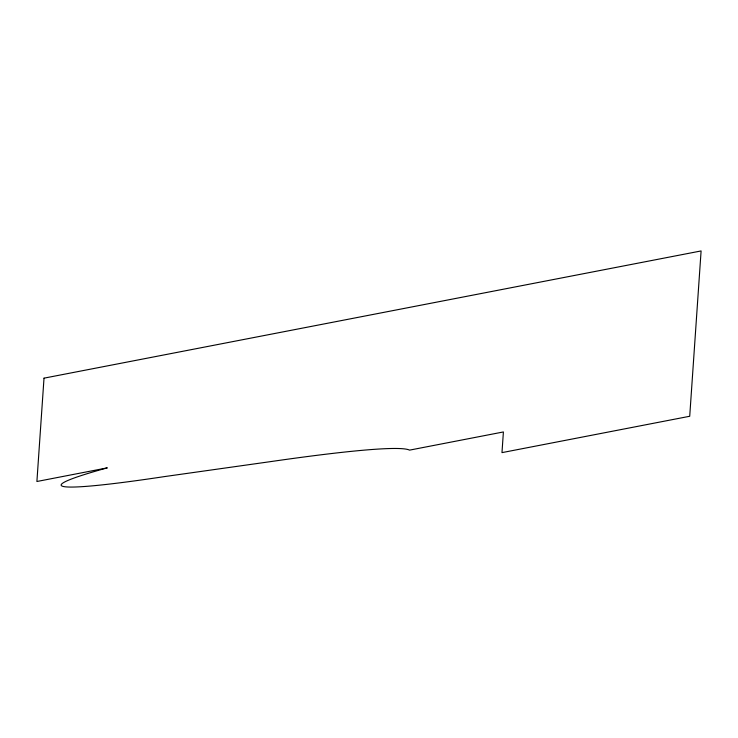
<?xml version="1.0" encoding="UTF-8"?>
<svg xmlns="http://www.w3.org/2000/svg" width="738" height="738" viewBox="0 0 738 738"><rect width="100%" height="100%" fill="white"/><g stroke="black" fill="none" stroke-linecap="round" stroke-linejoin="round"><path stroke-width="1.11" d="M44.012 378.16L36.9 481.499L107.305 467.864A276.676 14.483 -11 0 0 163.864 476.683L269.877 461.72A436.831 22.86 -11 0 1 409.535 450.134L503.399 431.951L501.978 452.625L689.716 416.269L701.1 250.938L44.012 378.16"/></g></svg>
